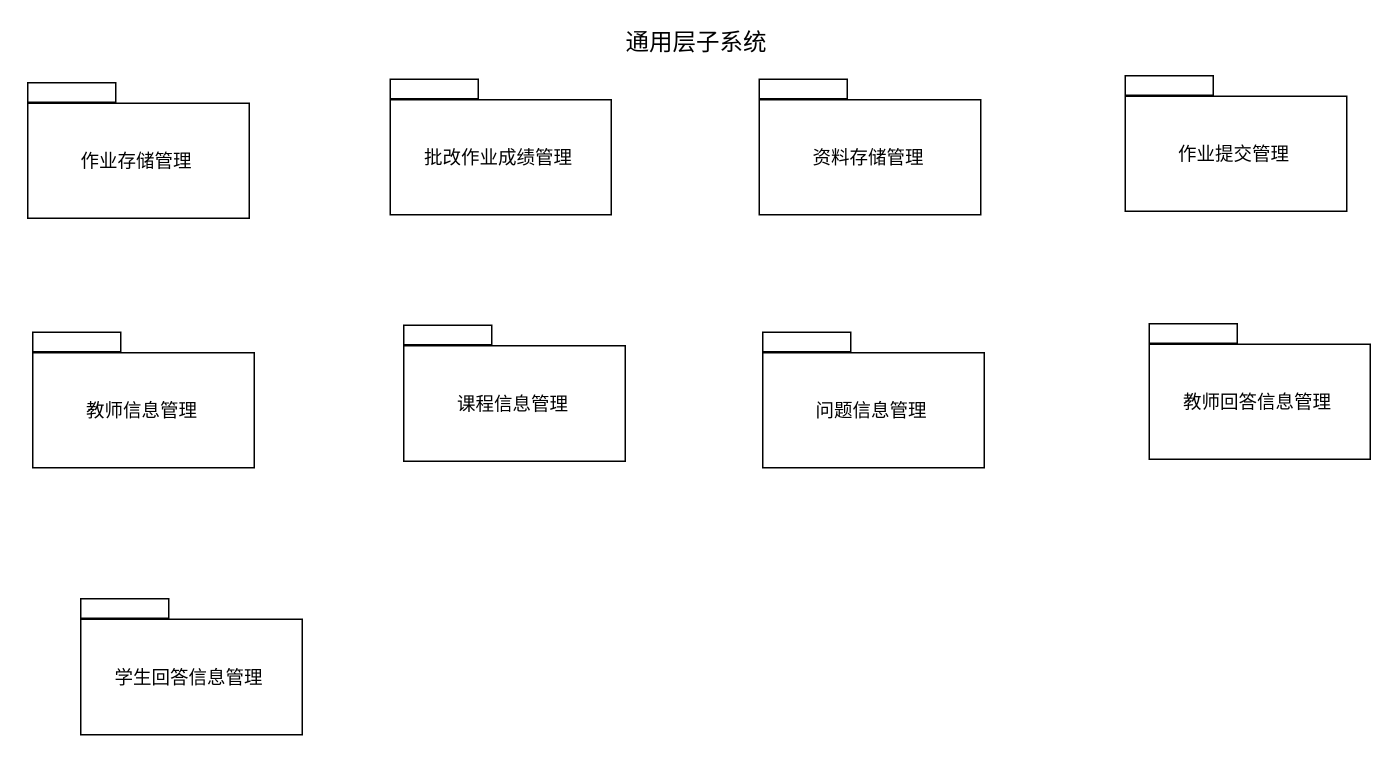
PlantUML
@startuml
title 通用层子系统
package 作业存储管理 {
}
package 批改作业成绩管理 {
}
package 资料存储管理 {
}
package 作业提交管理 {
}
package 教师信息管理 {
}
package 课程信息管理 {
}
package 问题信息管理 {
}
package 教师回答信息管理 {
}
package 学生回答信息管理 {
}
@enduml
